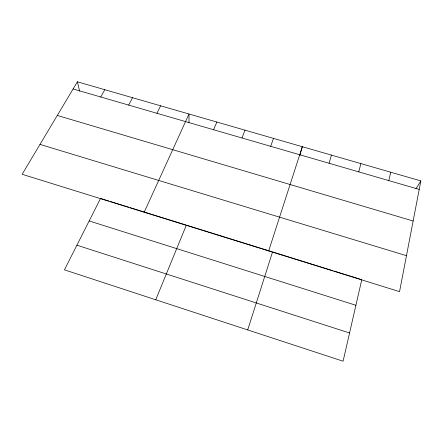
<?xml version="1.0" encoding="UTF-8"?>
<svg xmlns="http://www.w3.org/2000/svg" width="443" height="443" viewBox="0 0 443 443"><rect width="100%" height="100%" fill="white"/><g stroke="black" fill="none" stroke-linecap="round" stroke-linejoin="round"><path stroke-width="0.66" d="M188.995 122.65L189 114.001L144.185 212.23M420.85 180.91L399.553 291.644L22.15 174.282L77.387 81.794L420.85 180.91L415.911 188.79M388.816 180.606L390.704 172.211M358.769 171.884L360.895 163.605M299.9 155.266L302.303 146.699L268.668 250.943M329.071 163.262L331.43 155.105M247.692 329.93L272.556 251.917L294.567 258.767M270.679 146.312L273.497 138.388M241.978 137.978L245.018 130.164M155.748 299.784L186.353 225.116L130.137 207.64M213.598 129.744L216.849 122.041M156.944 113.297L160.621 105.811M100.55 198.436L64.445 269.848L343.098 361.206L361.77 279.66L339.172 272.633M128.686 105.091L132.562 97.715M100.738 96.978L104.819 89.713M73.112 88.96L419.211 189.427M57.297 115.44L413.136 221.007M39.997 144.396L406.469 255.683M101.187 198.636L108.889 201.033M110.174 201.432L128.841 207.235M187.001 225.321L207.629 231.733M208.282 231.933L229.086 238.406M229.74 238.611L271.913 251.718M295.221 258.967L316.119 265.468M316.773 265.667L332.588 270.584M333.906 270.994L338.513 272.428M89.17 220.941L355.901 305.288M76.91 245.195L349.56 332.981M77.387 81.794L79.613 91.153"/></g></svg>
